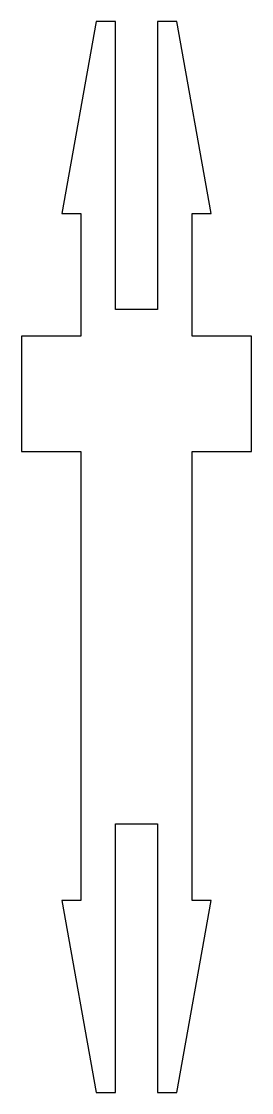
# Model space of a CAD drawing. Header units: metres. Extents: x -3 to 3, y -22.9 to 5.
import ezdxf

# ---------------------------------------------------------------- set-up
doc = ezdxf.new("R2010")
doc.units = ezdxf.units.M

msp = doc.modelspace()

# ---------------------------------------------------------------- linework, layer by layer
for p, q in [((-1.04999, 5), (-1.95, 0)), ((-0.549988, 5), (-1.04999, 5)), ((-0.549988, -2.5), (-0.549988, 5)), ((1.04999, 5), (0.549988, 5)), ((0.549988, 5), (0.549988, -2.5)), ((1.95, 0), (1.04999, 5)), ((-1.95, 0), (-1.45, 0)), ((-1.45, 0), (-1.45, -3.2)), ((1.45, -3.2), (1.45, 0)), ((1.45, 0), (1.95, 0)), ((0.549988, -2.5), (-0.549988, -2.5)), ((-1.45, -3.2), (-3, -3.2)), ((-3, -3.2), (-3, -6.2)), ((3, -3.2), (1.45, -3.2)), ((3, -6.2), (3, -3.2)), ((-3, -6.2), (-1.45, -6.2)), ((-1.45, -6.2), (-1.45, -17.9)), ((1.45, -17.9), (1.45, -6.2)), ((1.45, -6.2), (3, -6.2)), ((-0.549988, -15.9), (0.549988, -15.9)), ((-0.549988, -22.9), (-0.549988, -15.9)), ((0.549988, -15.9), (0.549988, -22.9)), ((-1.45, -17.9), (-1.95, -17.9)), ((-1.95, -17.9), (-1.04999, -22.9)), ((1.04999, -22.9), (1.95, -17.9)), ((1.95, -17.9), (1.45, -17.9)), ((-1.04999, -22.9), (-0.549988, -22.9)), ((0.549988, -22.9), (1.04999, -22.9))]:
    msp.add_line(p, q)

doc.saveas('drawing.dxf')
